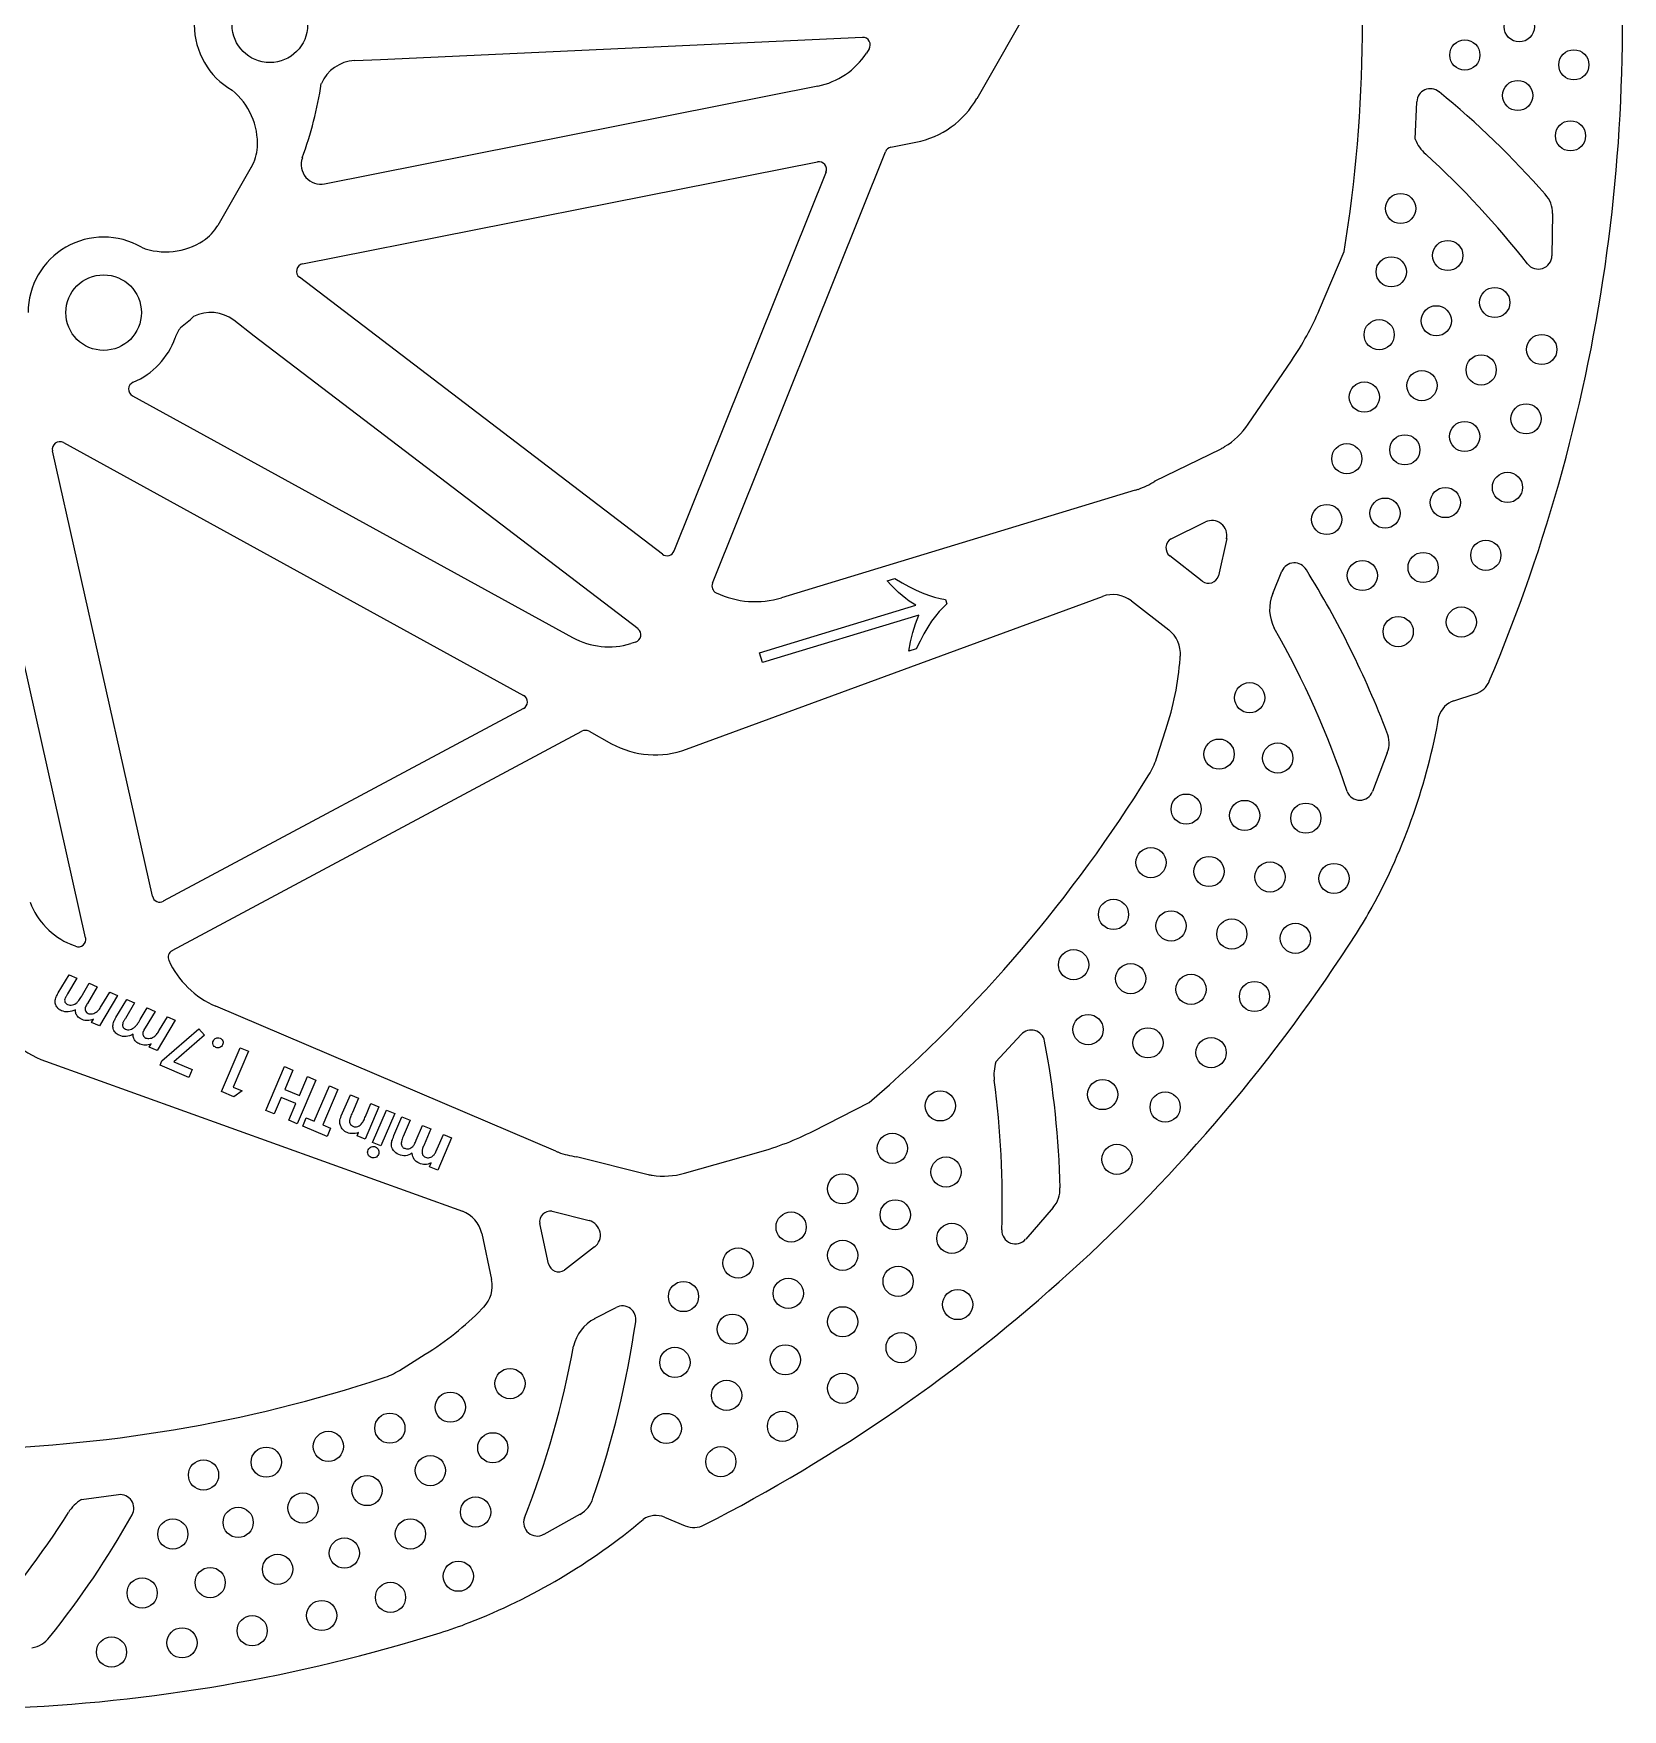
# Model space of a CAD drawing. Header units: millimetres. Extents: x -112 to 112, y -112 to 111.
# Drawn here: x 6.4 to 111.5, y -111.5 to -0.6 of the extents above; entities that cross this region are included whole.
import ezdxf

# ---------------------------------------------------------------- set-up
doc = ezdxf.new("R2010")
doc.units = ezdxf.units.MM

msp = doc.modelspace()

# ---------------------------------------------------------------- linework, layer by layer
at = {"color": 7, "linetype": 'Continuous', "lineweight": 25}
for p, q in [((68.79, -4.87), (83.37, 20.57)), ((61.21, -0.83), (29.31, -2.31)), ((61.65, -1.6), (61.47, -1.88)), ((29.31, -2.31), (27.59, -2.38)), ((25.62, -10.52), (58.26, -4.05)), ((58.26, -4.05), (58.26, -4.05)), ((97.78, -7.56), (97.89, -5.09)), ((51.29, -36.95), (62.73, -8.41)), ((63.09, -8.1), (64.75, -7.77)), ((20.77, -9.42), (18.55, -13.28)), ((24.16, -15.82), (58.24, -9.07)), ((58.8, -9.74), (48.74, -34.83)), ((106.88, -12.49), (106.83, -15.29)), ((91.45, -18.84), (93.09, -15.01)), ((47.98, -35.04), (23.96, -16.71)), ((20.97, -20.6), (19.61, -19.55)), ((46.36, -39.98), (20.97, -20.6)), ((86.73, -26.44), (89.6, -22.23)), ((12.91, -24.56), (42.02, -40.55)), ((8.34, -27.65), (38.79, -44.38)), ((14.23, -57.68), (7.61, -28.2)), ((80.54, -30.21), (84.94, -28.06)), ((9.81, -60.42), (2.82, -29.26)), ((79.26, -30.81), (55.86, -37.92)), ((81.63, -34.02), (83.9, -32.9)), ((85.31, -34.01), (84.77, -36.47)), ((83.69, -36.83), (81.54, -35.15)), ((88.36, -37.64), (88.97, -36.17)), ((49.56, -47.95), (77.09, -37.83)), ((79.01, -38.13), (81.48, -40.05)), ((42.02, -40.55), (42.02, -40.55)), ((46.2, -40.85), (45.88, -40.95)), ((82.23, -41.95), (82.24, -41.78)), ((100.34, -44.74), (101.76, -44.29)), ((38.78, -45.26), (14.95, -58.01)), ((15.53, -61.27), (42.65, -46.76)), ((43.13, -46.76), (44.6, -47.58)), ((80.66, -48.57), (81.29, -46.65)), ((95.94, -48.18), (94.96, -50.74)), ((9.13, -60.99), (8.83, -60.86)), ((40.92, -74.55), (18.42, -64.95)), ((70.04, -68.64), (71.71, -66.82)), ((7.15, -68.59), (34.74, -78.53)), ((57.94, -73.22), (61.66, -71.33)), ((42.28, -74.91), (47.03, -76.09)), ((49.44, -76.01), (54.35, -74.62)), ((40.67, -78.53), (43.12, -79.14)), ((73.84, -78.27), (72.01, -80.38)), ((40.44, -82.01), (39.86, -79.34)), ((36.02, -80), (36.67, -83.05)), ((43.49, -80.89), (41.49, -82.42)), ((36.03, -84.99), (36.14, -84.87)), ((43.49, -85.63), (44.91, -84.89)), ((30.57, -89.06), (32.28, -87.99)), ((9.53, -97.61), (11.98, -97.28)), ((42.53, -98.58), (40.13, -99.91)), ((48.11, -98.77), (49.49, -99.34))]:
    msp.add_line(p, q, dxfattribs=at)
at = {"color": 7, "linetype": 'Continuous', "flags": 128}
for points in [[(64.77, -41.31), (64.28, -41.46), (64.28, -41.46), (64.39, -40.83), (64.54, -40.23), (64.72, -39.64), (64.94, -39.07), (64.94, -39.07), (54.6, -42.21), (54.6, -42.21), (54.4, -41.56), (54.4, -41.56), (64.74, -38.41), (64.74, -38.41), (64.52, -38.29), (64.3, -38.14), (64.07, -37.97), (63.83, -37.78), (63.59, -37.57), (63.35, -37.33), (63.1, -37.08), (62.84, -36.8), (62.84, -36.8), (63.35, -36.65), (63.35, -36.65), (63.83, -36.93), (64.29, -37.18), (64.73, -37.4), (65.16, -37.6), (65.57, -37.76), (65.97, -37.88), (66.35, -37.98), (66.71, -38.04), (66.71, -38.04), (66.8, -38.33), (66.8, -38.33), (66.54, -38.56), (66.29, -38.82), (66.04, -39.13), (65.79, -39.48), (65.53, -39.87), (65.28, -40.31), (65.03, -40.79), (64.77, -41.31)], [(10.73, -66.26), (10.2, -66.04), (10.2, -66.04), (10.33, -65.82), (10.33, -65.82), (10.23, -65.85), (10.13, -65.88), (10.03, -65.9), (9.94, -65.9), (9.84, -65.9), (9.75, -65.89), (9.66, -65.87), (9.57, -65.83), (9.57, -65.83), (9.5, -65.8), (9.44, -65.76), (9.38, -65.72), (9.32, -65.67), (9.28, -65.62), (9.23, -65.56), (9.2, -65.51), (9.17, -65.46), (9.15, -65.4), (9.14, -65.33), (9.13, -65.26), (9.13, -65.19), (9.13, -65.19), (9.02, -65.24), (8.9, -65.28), (8.78, -65.31), (8.66, -65.33), (8.54, -65.33), (8.43, -65.32), (8.32, -65.29), (8.21, -65.25), (8.21, -65.25), (8.14, -65.22), (8.08, -65.19), (8.03, -65.14), (7.98, -65.1), (7.94, -65.05), (7.9, -65), (7.87, -64.94), (7.84, -64.88), (7.82, -64.82), (7.8, -64.75), (7.79, -64.68), (7.79, -64.62), (7.8, -64.55), (7.81, -64.48), (7.83, -64.41), (7.86, -64.34), (7.86, -64.34), (7.89, -64.28), (7.92, -64.22), (7.95, -64.15), (7.99, -64.08), (7.99, -64.08), (8.71, -62.87), (8.71, -62.87), (9.23, -63.09), (9.23, -63.09), (8.62, -64.13), (8.62, -64.13), (8.59, -64.18), (8.56, -64.23), (8.54, -64.27), (8.52, -64.31), (8.5, -64.34), (8.48, -64.37), (8.47, -64.39), (8.46, -64.41), (8.46, -64.41), (8.44, -64.49), (8.42, -64.55), (8.43, -64.62), (8.44, -64.68), (8.47, -64.73), (8.51, -64.77), (8.56, -64.81), (8.62, -64.85), (8.62, -64.85), (8.69, -64.87), (8.76, -64.88), (8.85, -64.88), (8.93, -64.87), (9.02, -64.84), (9.1, -64.81), (9.18, -64.76), (9.25, -64.7), (9.28, -64.66), (9.32, -64.62), (9.36, -64.57), (9.41, -64.51), (9.45, -64.45), (9.5, -64.38), (9.55, -64.3), (9.6, -64.21), (9.6, -64.21), (10.05, -63.44), (10.05, -63.44), (10.58, -63.67), (10.58, -63.67), (9.93, -64.77), (9.93, -64.77), (9.89, -64.83), (9.86, -64.89), (9.83, -64.95), (9.8, -65), (9.8, -65), (9.78, -65.07), (9.77, -65.13), (9.77, -65.2), (9.79, -65.25), (9.82, -65.31), (9.86, -65.36), (9.91, -65.39), (9.97, -65.43), (9.97, -65.43), (10.03, -65.45), (10.1, -65.46), (10.18, -65.46), (10.26, -65.45), (10.35, -65.43), (10.42, -65.4), (10.5, -65.35), (10.57, -65.3), (10.61, -65.27), (10.64, -65.23), (10.68, -65.19), (10.72, -65.14), (10.76, -65.08), (10.8, -65.02), (10.84, -64.96), (10.88, -64.89), (10.88, -64.89), (11.4, -64.02), (11.4, -64.02), (11.92, -64.24), (11.92, -64.24), (10.73, -66.26)], [(14.55, -67.89), (14.02, -67.67), (14.02, -67.67), (14.15, -67.45), (14.15, -67.45), (14.05, -67.48), (13.95, -67.51), (13.85, -67.53), (13.76, -67.53), (13.66, -67.53), (13.57, -67.52), (13.48, -67.49), (13.39, -67.46), (13.39, -67.46), (13.32, -67.43), (13.26, -67.39), (13.2, -67.35), (13.14, -67.3), (13.09, -67.25), (13.05, -67.19), (13.02, -67.14), (12.99, -67.09), (12.97, -67.03), (12.96, -66.96), (12.95, -66.89), (12.95, -66.81), (12.95, -66.81), (12.84, -66.87), (12.72, -66.91), (12.6, -66.94), (12.48, -66.96), (12.36, -66.96), (12.25, -66.95), (12.14, -66.92), (12.03, -66.88), (12.03, -66.88), (11.96, -66.85), (11.9, -66.81), (11.85, -66.77), (11.8, -66.73), (11.76, -66.68), (11.72, -66.63), (11.68, -66.57), (11.66, -66.51), (11.63, -66.44), (11.62, -66.38), (11.61, -66.31), (11.61, -66.25), (11.62, -66.18), (11.63, -66.11), (11.65, -66.04), (11.68, -65.97), (11.68, -65.97), (11.7, -65.91), (11.74, -65.85), (11.77, -65.78), (11.81, -65.71), (11.81, -65.71), (12.53, -64.5), (12.53, -64.5), (13.05, -64.72), (13.05, -64.72), (12.44, -65.76), (12.44, -65.76), (12.41, -65.81), (12.38, -65.86), (12.36, -65.9), (12.34, -65.93), (12.32, -65.97), (12.3, -66), (12.29, -66.02), (12.28, -66.04), (12.28, -66.04), (12.26, -66.11), (12.24, -66.18), (12.24, -66.25), (12.26, -66.3), (12.29, -66.36), (12.33, -66.4), (12.38, -66.44), (12.44, -66.47), (12.44, -66.47), (12.51, -66.5), (12.58, -66.51), (12.66, -66.51), (12.75, -66.49), (12.84, -66.47), (12.92, -66.43), (12.99, -66.39), (13.07, -66.33), (13.1, -66.29), (13.14, -66.25), (13.18, -66.2), (13.23, -66.14), (13.27, -66.08), (13.32, -66), (13.37, -65.92), (13.42, -65.84), (13.42, -65.84), (13.87, -65.07), (13.87, -65.07), (14.4, -65.3), (14.4, -65.3), (13.74, -66.39), (13.74, -66.39), (13.71, -66.46), (13.67, -66.52), (13.65, -66.58), (13.62, -66.63), (13.62, -66.63), (13.6, -66.7), (13.59, -66.76), (13.59, -66.82), (13.61, -66.88), (13.64, -66.94), (13.68, -66.98), (13.73, -67.02), (13.79, -67.06), (13.79, -67.06), (13.85, -67.08), (13.92, -67.09), (14, -67.09), (14.08, -67.08), (14.17, -67.06), (14.24, -67.03), (14.32, -66.98), (14.39, -66.93), (14.43, -66.9), (14.46, -66.86), (14.5, -66.82), (14.54, -66.77), (14.58, -66.71), (14.62, -66.65), (14.66, -66.59), (14.7, -66.52), (14.7, -66.52), (15.22, -65.65), (15.22, -65.65), (15.74, -65.87), (15.74, -65.87), (14.55, -67.89)], [(16.64, -69.67), (14.74, -68.86), (14.74, -68.86), (14.86, -68.57), (14.86, -68.57), (17.31, -66.45), (17.31, -66.45), (17.68, -66.88), (17.68, -66.88), (15.65, -68.64), (15.65, -68.64), (16.86, -69.15), (16.86, -69.15), (16.64, -69.67)], [(18.43, -67.68), (18.37, -67.65), (18.32, -67.61), (18.28, -67.56), (18.25, -67.5), (18.23, -67.43), (18.23, -67.37), (18.23, -67.31), (18.26, -67.24), (18.26, -67.24), (18.29, -67.18), (18.33, -67.13), (18.38, -67.09), (18.44, -67.06), (18.5, -67.04), (18.57, -67.04), (18.63, -67.04), (18.7, -67.06), (18.7, -67.06), (18.76, -67.1), (18.8, -67.14), (18.85, -67.19), (18.88, -67.25), (18.9, -67.31), (18.9, -67.38), (18.89, -67.44), (18.87, -67.5), (18.87, -67.5), (18.84, -67.56), (18.8, -67.61), (18.75, -67.65), (18.69, -67.68), (18.63, -67.7), (18.56, -67.71), (18.5, -67.7), (18.43, -67.68)], [(19.62, -70.95), (18.8, -70.59), (18.8, -70.59), (20.03, -67.7), (20.03, -67.7), (20.58, -67.93), (20.58, -67.93), (19.57, -70.31), (19.57, -70.31), (20.16, -70.56), (20.16, -70.56), (19.62, -70.95)], [(23.81, -72.73), (23.26, -72.5), (23.26, -72.5), (23.72, -71.4), (23.72, -71.4), (22.75, -70.99), (22.75, -70.99), (22.29, -72.08), (22.29, -72.08), (21.73, -71.85), (21.73, -71.85), (22.97, -68.95), (22.97, -68.95), (23.52, -69.19), (23.52, -69.19), (22.98, -70.46), (22.98, -70.46), (23.95, -70.87), (23.95, -70.87), (24.49, -69.6), (24.49, -69.6), (25.05, -69.84), (25.05, -69.84), (23.81, -72.73)], [(25.78, -73.57), (24.18, -72.89), (24.18, -72.89), (24.41, -72.35), (24.41, -72.35), (24.94, -72.57), (24.94, -72.57), (25.95, -70.22), (25.95, -70.22), (26.5, -70.46), (26.5, -70.46), (25.5, -72.81), (25.5, -72.81), (26.01, -73.03), (26.01, -73.03), (25.78, -73.57)], [(28.31, -73.76), (27.78, -73.53), (27.78, -73.53), (27.87, -73.31), (27.87, -73.31), (27.75, -73.35), (27.64, -73.37), (27.54, -73.38), (27.45, -73.39), (27.36, -73.38), (27.28, -73.37), (27.2, -73.35), (27.12, -73.32), (27.12, -73.32), (27.04, -73.28), (26.97, -73.24), (26.9, -73.19), (26.85, -73.14), (26.79, -73.08), (26.75, -73.01), (26.71, -72.94), (26.67, -72.86), (26.67, -72.86), (26.65, -72.79), (26.63, -72.72), (26.63, -72.65), (26.63, -72.57), (26.64, -72.49), (26.66, -72.4), (26.69, -72.32), (26.72, -72.22), (26.72, -72.22), (27.33, -70.81), (27.33, -70.81), (27.86, -71.04), (27.86, -71.04), (27.46, -71.98), (27.46, -71.98), (27.42, -72.07), (27.38, -72.15), (27.35, -72.23), (27.33, -72.3), (27.31, -72.36), (27.29, -72.41), (27.28, -72.46), (27.27, -72.5), (27.27, -72.57), (27.27, -72.63), (27.29, -72.69), (27.31, -72.74), (27.34, -72.79), (27.39, -72.83), (27.44, -72.87), (27.5, -72.9), (27.5, -72.9), (27.58, -72.93), (27.66, -72.94), (27.74, -72.93), (27.82, -72.91), (27.9, -72.87), (27.98, -72.82), (28.05, -72.76), (28.11, -72.68), (28.11, -72.68), (28.13, -72.65), (28.15, -72.62), (28.17, -72.57), (28.2, -72.53), (28.23, -72.47), (28.26, -72.4), (28.29, -72.33), (28.32, -72.25), (28.32, -72.25), (28.69, -71.39), (28.69, -71.39), (29.22, -71.62), (29.22, -71.62), (28.31, -73.76)], [(29.34, -74.2), (28.8, -73.97), (28.8, -73.97), (29.72, -71.83), (29.72, -71.83), (30.26, -72.06), (30.26, -72.06), (29.34, -74.2)], [(33.11, -75.81), (32.57, -75.58), (32.57, -75.58), (32.67, -75.33), (32.67, -75.33), (32.57, -75.37), (32.47, -75.4), (32.37, -75.42), (32.27, -75.43), (32.17, -75.42), (32.07, -75.41), (31.97, -75.38), (31.87, -75.35), (31.87, -75.35), (31.78, -75.3), (31.69, -75.24), (31.62, -75.17), (31.55, -75.09), (31.5, -75), (31.46, -74.91), (31.43, -74.81), (31.42, -74.69), (31.42, -74.69), (31.31, -74.75), (31.2, -74.8), (31.09, -74.83), (30.98, -74.85), (30.86, -74.85), (30.75, -74.84), (30.64, -74.81), (30.53, -74.77), (30.53, -74.77), (30.42, -74.72), (30.33, -74.65), (30.24, -74.58), (30.17, -74.5), (30.12, -74.4), (30.08, -74.31), (30.05, -74.21), (30.04, -74.11), (30.05, -74.06), (30.05, -74), (30.06, -73.93), (30.08, -73.86), (30.11, -73.79), (30.13, -73.7), (30.17, -73.62), (30.21, -73.52), (30.21, -73.52), (30.74, -72.27), (30.74, -72.27), (31.28, -72.5), (31.28, -72.5), (30.82, -73.58), (30.82, -73.58), (30.78, -73.67), (30.75, -73.75), (30.73, -73.83), (30.71, -73.9), (30.7, -73.96), (30.69, -74.02), (30.69, -74.07), (30.7, -74.12), (30.71, -74.16), (30.73, -74.19), (30.75, -74.23), (30.77, -74.26), (30.8, -74.29), (30.83, -74.32), (30.87, -74.34), (30.92, -74.36), (30.92, -74.36), (30.98, -74.38), (31.05, -74.4), (31.12, -74.4), (31.2, -74.39), (31.27, -74.37), (31.33, -74.33), (31.39, -74.29), (31.45, -74.24), (31.48, -74.21), (31.51, -74.17), (31.54, -74.13), (31.57, -74.08), (31.6, -74.02), (31.63, -73.96), (31.66, -73.89), (31.69, -73.82), (31.69, -73.82), (32.11, -72.85), (32.11, -72.85), (32.65, -73.08), (32.65, -73.08), (32.21, -74.12), (32.21, -74.12), (32.18, -74.19), (32.15, -74.25), (32.13, -74.31), (32.11, -74.37), (32.1, -74.42), (32.08, -74.47), (32.08, -74.51), (32.07, -74.55), (32.07, -74.62), (32.08, -74.69), (32.09, -74.74), (32.11, -74.8), (32.15, -74.84), (32.19, -74.88), (32.24, -74.92), (32.29, -74.95), (32.29, -74.95), (32.36, -74.97), (32.43, -74.98), (32.5, -74.98), (32.57, -74.97), (32.64, -74.95), (32.71, -74.92), (32.77, -74.87), (32.83, -74.82), (32.86, -74.79), (32.89, -74.75), (32.92, -74.7), (32.95, -74.65), (32.98, -74.59), (33.01, -74.53), (33.04, -74.46), (33.08, -74.39), (33.08, -74.39), (33.48, -73.44), (33.48, -73.44), (34.02, -73.67), (34.02, -73.67), (33.11, -75.81)], [(28.7, -74.97), (28.63, -74.93), (28.58, -74.89), (28.53, -74.83), (28.5, -74.76), (28.48, -74.69), (28.47, -74.62), (28.48, -74.54), (28.5, -74.47), (28.5, -74.47), (28.54, -74.4), (28.59, -74.35), (28.64, -74.3), (28.71, -74.27), (28.78, -74.25), (28.85, -74.24), (28.92, -74.25), (28.99, -74.27), (28.99, -74.27), (29.06, -74.31), (29.11, -74.35), (29.16, -74.41), (29.19, -74.48), (29.21, -74.55), (29.22, -74.62), (29.21, -74.7), (29.19, -74.77), (29.19, -74.77), (29.15, -74.84), (29.11, -74.89), (29.05, -74.94), (28.98, -74.97), (28.91, -74.99), (28.84, -75), (28.77, -74.99), (28.7, -74.97)]]:
    msp.add_lwpolyline(points, dxfattribs=at)
at = {"color": 7, "linetype": 'Continuous', "lineweight": 25}
for centre, radius in [((22, 0), 2.5), ((104.67, -0.13), 1), ((101.07, -2), 1), ((108.28, -2.65), 1), ((104.57, -4.68), 1), ((108.06, -7.35), 1), ((96.82, -12.16), 1), ((99.94, -15.27), 1), ((96.2, -16.35), 1), ((11, -19.05), 2.5), ((103.05, -18.38), 1), ((99.18, -19.59), 1), ((95.4, -20.51), 1), ((106.16, -21.49), 1), ((102.15, -22.84), 1), ((98.23, -23.88), 1), ((94.42, -24.64), 1), ((105.12, -26.08), 1), ((101.06, -27.25), 1), ((93.26, -28.72), 1), ((97.1, -28.13), 1), ((103.89, -30.62), 1), ((99.78, -31.62), 1), ((91.93, -32.74), 1), ((95.79, -32.32), 1), ((102.46, -35.11), 1), ((94.29, -36.45), 1), ((98.31, -35.92), 1), ((100.84, -39.53), 1), ((96.66, -40.16), 1), ((86.83, -44.54), 1), ((84.81, -48.27), 1), ((88.69, -48.53), 1), ((82.63, -51.91), 1), ((86.5, -52.33), 1), ((90.55, -52.51), 1), ((80.3, -55.45), 1), ((84.14, -56.04), 1), ((88.18, -56.4), 1), ((92.41, -56.5), 1), ((77.82, -58.88), 1), ((81.63, -59.64), 1), ((85.65, -60.18), 1), ((89.86, -60.46), 1), ((75.18, -62.21), 1), ((78.96, -63.13), 1), ((82.95, -63.84), 1), ((87.15, -64.31), 1), ((76.14, -66.5), 1), ((80.1, -67.38), 1), ((84.28, -68.03), 1), ((77.1, -70.8), 1), ((66.36, -71.55), 1), ((81.24, -71.63), 1), ((63.19, -74.36), 1), ((78.05, -75.09), 1), ((66.74, -75.93), 1), ((59.9, -77.04), 1), ((56.49, -79.57), 1), ((63.38, -78.76), 1), ((67.13, -80.32), 1), ((52.98, -81.95), 1), ((59.9, -81.44), 1), ((49.37, -84.17), 1), ((56.3, -83.96), 1), ((63.57, -83.16), 1), ((67.51, -84.7), 1), ((52.6, -86.33), 1), ((59.9, -85.84), 1), ((48.8, -88.53), 1), ((56.11, -88.36), 1), ((63.77, -87.55), 1), ((37.89, -89.93), 1), ((52.22, -90.71), 1), ((59.9, -90.24), 1), ((33.94, -91.49), 1), ((29.94, -92.88), 1), ((48.23, -92.9), 1), ((55.92, -92.76), 1), ((25.87, -94.09), 1), ((21.76, -95.13), 1), ((36.75, -94.18), 1), ((51.84, -95.1), 1), ((17.61, -95.98), 1), ((32.62, -95.69), 1), ((28.43, -97.01), 1), ((24.19, -98.16), 1), ((35.61, -98.43), 1), ((19.9, -99.12), 1), ((15.58, -99.89), 1), ((31.3, -99.88), 1), ((26.93, -101.15), 1), ((22.51, -102.22), 1), ((34.47, -102.68), 1), ((13.55, -103.79), 1), ((18.05, -103.1), 1), ((29.98, -104.08), 1), ((20.83, -106.29), 1), ((25.43, -105.28), 1), ((16.19, -107.09), 1), ((11.52, -107.7), 1)]:
    msp.add_circle(centre, radius, dxfattribs=at)
for centre, radius, start, end in [((0, 0), 94.29, 350.8426, 8.2275), ((0, 0), 111.5, 337.0698, 7.3605), ((22, 0), 5, 120, 240), ((61.23, -1.33), 0.5, 326.899, 92.6533), ((57.28, 0.85), 5, 281.2497, 326.899), ((27.71, -4.87), 2.5, 92.6533, 156.9605), ((16.68, -7.84), 4.5, 356.6266, 51.157), ((0, 0), 25.7, 339.9692, 351.2851), ((98.79, -5.13), 0.9, 50.7683, 177.4789), ((62.2, -49.95), 58.76, 41.2326, 50.7683), ((63.58, -1.89), 6, 281.2166, 330.1811), ((100.36, -6.51), 2.79, 202.2667, 227.5726), ((18.18, -7.92), 3, 330, 356.6266), ((25.37, -9.25), 1.3, 159.9692, 281.2166), ((63.19, -8.59), 0.5, 101.2166, 158.1588), ((57.78, -53.09), 60.33, 38.1476, 47.5726), ((58.33, -9.56), 0.5, 338.1588, 101.2166), ((105.08, -12.46), 1.8, 358.9964, 43.5618), ((15.95, -11.78), 3, 303.3734, 330), ((11, -19.05), 5, 60, 180), ((15.12, -10.53), 4.5, 248.843, 303.3734), ((105.93, -15.27), 0.9, 218.0745, 358.9964), ((24.26, -16.31), 0.5, 101.2166, 232.6533), ((73.06, -10.99), 20, 325.8055, 336.8723), ((0, 0), 25.7, 308.7653, 311.2851), ((18.09, -21.54), 2.5, 52.6533, 116.9605), ((11.02, -19.05), 5, 292.788, 340.5737), ((18.09, -21.54), 2.5, 143.0899, 160.5737), ((13.15, -24.12), 0.5, 112.788, 241.2166), ((82.6, -23.63), 5, 300.926, 325.8055), ((8.1, -28.09), 0.5, 61.2166, 192.6533), ((84.06, -26.26), 2, 296.1135, 303.7261), ((78.68, -28.89), 2, 286.899, 292.3861), ((77.39, -25.11), 6, 290.0662, 301.7643), ((84.33, -33.81), 1, 348.1101, 115.4427), ((81.99, -34.62), 0.7, 120.7066, 229.8405), ((48.28, -34.64), 0.5, 232.6533, 338.1588), ((84.1, -36.26), 0.7, 234.3006, 342.8706), ((89.8, -36.51), 0.9, 29.7509, 157.4789), ((36.07, -69.79), 64.1, 20.9964, 31.742), ((51.75, -37.14), 0.5, 158.1588, 244.4946), ((54.12, -32.18), 6, 244.4946, 286.899), ((77.78, -39.71), 2, 52.111, 110.1811), ((90.85, -38.68), 2.7, 157.4789, 207.7959), ((44.43, -36.17), 5, 241.2497, 286.899), ((46.05, -40.38), 0.5, 286.899, 52.6533), ((80.25, -41.63), 2, 355.5964, 52.111), ((36.07, -69.79), 60.3, 18.4177, 29.6726), ((62.29, -40.41), 20, 341.8224, 355.5964), ((101.31, -42.86), 1.5, 287.6759, 337.0698), ((38.54, -44.82), 0.5, 298.1588, 61.2166), ((100.8, -46.17), 1.5, 107.6759, 164.0745), ((59.2, -38.78), 40.76, 331.247, 350.1456), ((42.88, -47.2), 0.5, 61.2166, 118.1588), ((47.49, -42.32), 6, 241.2166, 290.1811), ((94.26, -47.54), 1.8, 338.9964, 23.5618), ((75.91, -47.01), 5, 328.2275, 341.8224), ((0, 0), 94.29, 310.8426, 328.2275), ((94.12, -50.42), 0.9, 200.7606, 338.9964), ((10.79, -56.26), 5, 201.2497, 246.899), ((14.72, -57.57), 0.5, 192.6533, 298.1588), ((68.63, -43.96), 30, 327.3605, 331.247), ((9.33, -60.53), 0.5, 246.899, 12.6533), ((0, 0), 111.5, 297.0698, 327.3605), ((15.77, -61.72), 0.5, 118.1588, 204.4946), ((20.77, -59.43), 6, 204.4946, 246.899), ((9.18, -62.95), 6, 201.2166, 250.1811), ((72.38, -67.43), 0.9, 10.7683, 137.4789), ((15.54, -78.24), 58.76, 1.2326, 10.7683), ((72.7, -69.49), 2.79, 162.2667, 187.5726), ((10.13, -77.81), 60.33, 358.1476, 7.5726), ((48.9, -55.38), 20, 285.8055, 296.8723), ((41.7, -72.71), 2, 246.899, 252.3861), ((43.14, -68.98), 6, 250.0662, 261.7643), ((47.51, -74.15), 2, 256.1135, 263.7261), ((48.08, -71.2), 5, 260.926, 285.8055), ((72.48, -77.09), 1.8, 318.9964, 3.5618), ((34.06, -80.41), 2, 12.111, 70.1811), ((40.55, -79.22), 0.7, 80.7066, 189.8405), ((42.87, -80.11), 1, 308.1101, 75.4427), ((71.33, -79.79), 0.9, 178.0745, 318.9964), ((41.11, -81.83), 0.7, 194.3006, 302.8706), ((34.72, -83.47), 2, 315.5964, 12.111), ((21.74, -71), 20, 301.8224, 315.5964), ((45.32, -85.69), 0.9, 349.7509, 117.4789), ((44.74, -88.03), 2.7, 117.4789, 167.7959), ((-17.23, -76.64), 64.1, 340.9964, 351.742), ((-17.23, -76.64), 60.3, 338.4177, 349.6726), ((0, 0), 94.29, 270.8426, 288.2275), ((27.93, -84.81), 5, 288.2275, 301.8224), ((11.02, -99.96), 2.79, 122.2667, 147.5726), ((12.1, -98.18), 0.9, 330.7683, 97.4789), ((41.65, -97.01), 1.8, 298.9964, 343.5618), ((-42.25, -66.12), 60.33, 318.1476, 327.5726), ((-38.39, -69.92), 58.76, 321.2326, 330.7683), ((47.54, -100.16), 1.5, 67.6759, 124.0745), ((20.42, -67.76), 40.76, 291.247, 310.1456), ((39.69, -99.12), 0.9, 160.7606, 298.9964), ((50.06, -97.95), 1.5, 247.6759, 297.0698), ((0, 0), 111.5, 257.0698, 287.3605), ((24.32, -77.79), 30, 287.3605, 291.247), ((5.97, -105.64), 1.8, 278.9964, 323.5618)]:
    msp.add_arc(centre, radius, start, end, dxfattribs=at)

doc.saveas('drawing.dxf')
